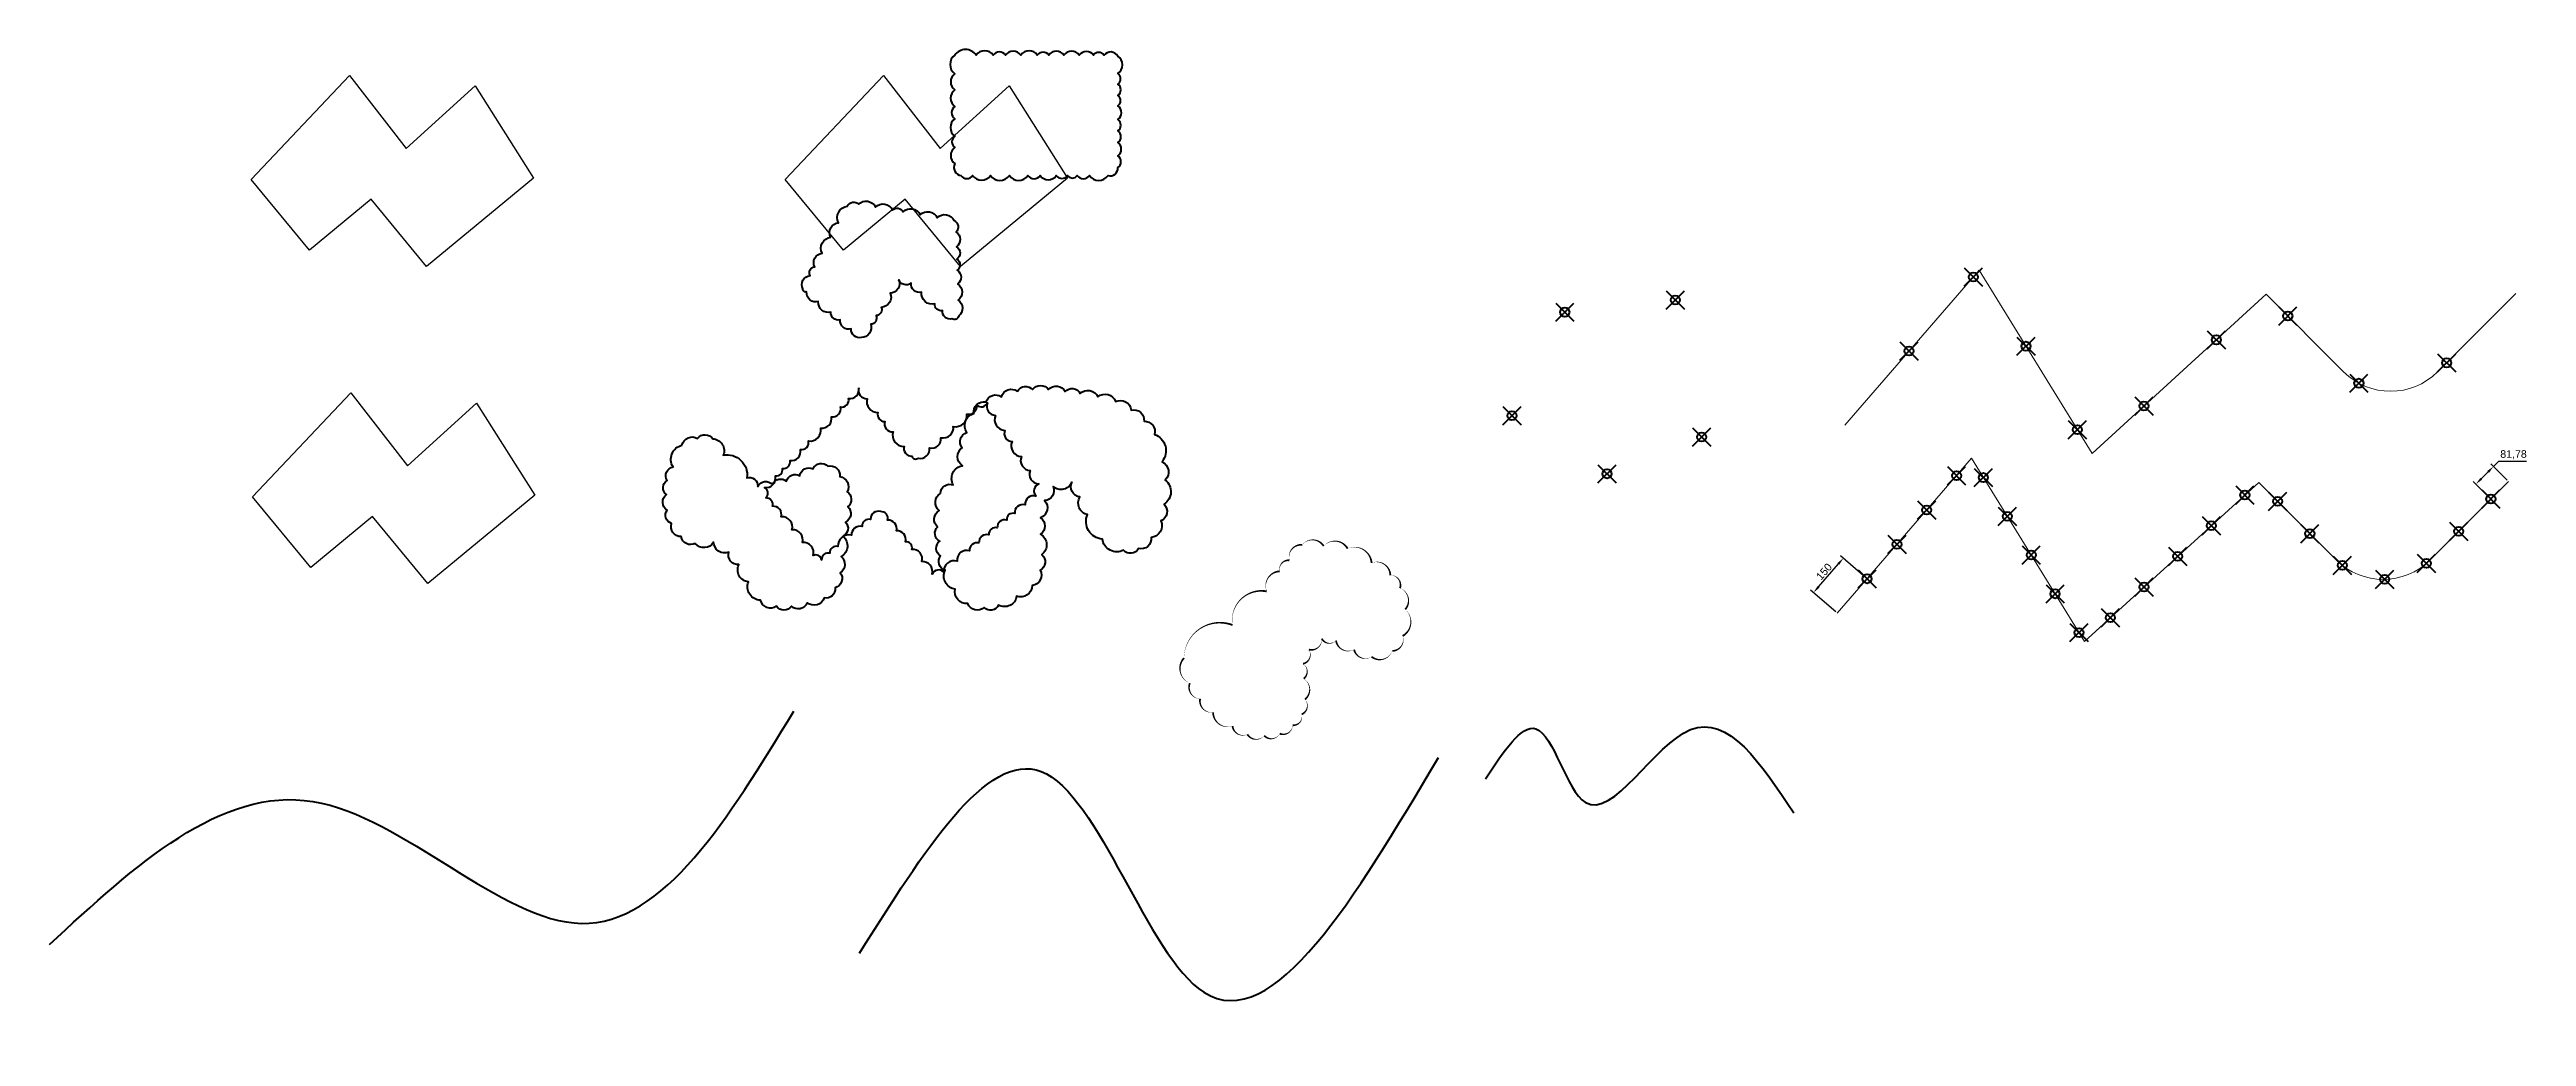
# Model space of a CAD drawing. Header units: centimetres. Extents: x 97323 to 265699, y 20741 to 39605.
# Drawn here: x 104876 to 113041, y 32552 to 35803 of the extents above; entities that cross this region are included whole.
import ezdxf

# ---------------------------------------------------------------- set-up
doc = ezdxf.new("R2010")
doc.units = ezdxf.units.CM
doc.header["$LTSCALE"] = 10
doc.header["$PDMODE"] = 35
doc.header["$PDSIZE"] = 30
for name, color, linetype, lineweight in [('01-FORT-2', 140, 'Continuous', 50), ('01-FORT-4', 70, 'Continuous', 50), ('01-FORT-5', 133, 'Continuous', 25), ('02-FIN-3', 211, 'Continuous', 15)]:
    doc.layers.add(name, color=color, linetype=linetype, lineweight=lineweight)
doc.layers.add('COTATION', color=7, linetype='Continuous', true_color=0xe61919)
doc.styles.add('ARIAL-SD', font='arial.ttf')
doc.dimstyles.new('ISO-25-SD', dxfattribs={"dimscale": 10, "dimtxt": 2.5, "dimasz": 2.5, "dimexe": 1.25, "dimexo": 0.625, "dimtad": 1, "dimtoh": 1, "dimtxsty": 'ARIAL-SD', "dimcen": 0, "dimadec": 0, "dimazin": 0, "dimtfac": 1, "dimtofl": 0, "dimtmove": 0, "dimatfit": 3, "dimfxl": 1, "dimarcsym": 0})

# ---------------------------------------------------------------- blocks, each defined once
blk = doc.blocks.new('*D57')
at = {"layer": 'COTATION', "color": 0, "lineweight": -2, "transparency": 16777216}
for p, q in [((110862.4, 34063.7), (110779.4, 34135.7)), ((110706.9, 34033.1), (110772.4, 34108.7)), ((110764.1, 33950.4), (110681.1, 34022.4))]:
    blk.add_line(p, q, dxfattribs=at)
at = {"layer": 'COTATION', "color": 0, "transparency": 16777216}
for points in [[(110769.3, 34111.4), (110775.6, 34105.9), (110788.8, 34127.5)], [(110703.8, 34035.8), (110710.1, 34030.4), (110690.5, 34014.2)]]:
    blk.add_solid(points, dxfattribs=at)
at = {"layer": 'Defpoints', "color": 0, "transparency": 16777216}
for p in [(110788.8, 34127.5), (110867.2, 34059.6), (110768.9, 33946.3)]:
    blk.add_point(p, dxfattribs=at)
at = {"layer": 'COTATION', "color": 0, "transparency": 16777216, "insert": (110725.3, 34083.3), "char_height": 25, "attachment_point": 5, "rotation": 49.06452, "style": 'ARIAL-SD'}
blk.add_mtext('150', dxfattribs=at)
blk = doc.blocks.new('*D58')
at = {"layer": 'COTATION', "color": 0, "lineweight": -2, "transparency": 16777216}
for p, q in [((112918.9, 34326.7), (112865.1, 34380.4)), ((112891.6, 34389.2), (112914.1, 34411.7)), ((112976.7, 34384.5), (112923, 34438.2)), ((112931.8, 34429.4), (112949.5, 34447.1)), ((112949.5, 34447.1), (113040.2, 34447.1))]:
    blk.add_line(p, q, dxfattribs=at)
at = {"layer": 'COTATION', "color": 0, "transparency": 16777216}
for points in [[(112888.7, 34392.2), (112894.6, 34386.3), (112874, 34371.6)], [(112911.2, 34414.7), (112917.1, 34408.8), (112931.8, 34429.4)]]:
    blk.add_solid(points, dxfattribs=at)
at = {"layer": 'Defpoints', "color": 0, "transparency": 16777216}
for p in [(112931.8, 34429.4), (112981.1, 34380.1), (112923.3, 34322.2)]:
    blk.add_point(p, dxfattribs=at)
at = {"layer": 'COTATION', "color": 0, "transparency": 16777216, "insert": (112997.9, 34468.3), "char_height": 25, "attachment_point": 5, "style": 'ARIAL-SD'}
blk.add_mtext('81,78', dxfattribs=at)

msp = doc.modelspace()

# ---------------------------------------------------------------- linework, layer by layer
at = {"layer": '01-FORT-2'}
for points, end_tangent in [([(104876.017, 32855.073), (105744.286, 33326.068), (106629.966, 32924.401), (107329.311, 33623.745)], (1, 0)), ([(107546.354, 32826.617), (108144.616, 33424.879), (108681.084, 32697.441), (109454.05, 33470.407)], (0.77712126, -0.62935089))]:
    msp.add_spline(points, degree=3, dxfattribs=dict(at, end_tangent=end_tangent))
msp.add_spline([(109609.722, 33400.159), (109774.977, 33565.414), (109938.824, 33322.743), (110285.129, 33562.794), (110625.194, 33288.45)], degree=3, dxfattribs=at)
at = {"layer": '01-FORT-4'}
for points, format in [([(107860.274, 35784.596, 0.52056705), (107860.274, 35723.282, 0.52056705), (107860.274, 35670.015, 0.52056705), (107860.274, 35615.951, 0.52056705), (107860.274, 35574.78, 0.52056705), (107860.274, 35517.634, 0.52056705), (107860.274, 35480.091, 0.52056705), (107860.274, 35427.18, 0.52056705), (107880.233, 35387.874, 0.52056705), (107918.803, 35387.874, 0.52056705), (107977.513, 35387.874, 0.52056705), (108039.773, 35387.874, 0.52056705), (108100.651, 35387.874, 0.52056705), (108141.559, 35387.874, 0.52056705), (108194.644, 35387.874, 0.52056705), (108231.955, 35387.874, 0.52056705), (108263.551, 35387.874, 0.52056705), (108303.584, 35387.874, 0.52056705), (108365.211, 35387.874, 0.52056705), (108397.415, 35414.136, 0.52056705), (108397.415, 35453.15, 0.52056705), (108397.415, 35496.519, 0.52056705), (108397.415, 35535.179, 0.52056705), (108397.415, 35572.307, 0.52056705), (108397.415, 35617.202, 0.52056705), (108397.415, 35651.71, 0.52056705), (108397.415, 35689.207, 0.52056705), (108397.415, 35723.84, 0.52056705), (108397.415, 35781.586, 0.52056705), (108351.659, 35784.596, 0.52056705), (108317.284, 35784.596, 0.52056705), (108270.293, 35784.596, 0.52056705), (108219.61, 35784.596, 0.52056705), (108169.812, 35784.596, 0.52056705), (108132.005, 35784.596, 0.52056705), (108077.614, 35784.596, 0.52056705), (108027.235, 35784.596, 0.52056705), (107986.927, 35784.596, 0.52056705), (107930.75, 35784.596, 0.52056705)], "xyb"), ([(107359.174, 35014.921, -0.52056705), (107382.816, 35058.737, -0.52056705), (107398.094, 35087.052, -0.52056705), (107422.448, 35132.188, -0.52056705), (107450.663, 35184.48, -0.52056705), (107476.656, 35232.654, -0.52056705), (107506.035, 35287.102, -0.52056705), (107543.254, 35293.476, -0.52056705), (107598.141, 35284.062, -0.52056705), (107655.03, 35274.304, -0.52056705), (107689.563, 35268.382, -0.52056705), (107745.967, 35258.707, -0.52056705), (107802.148, 35249.072, -0.52056705), (107858.104, 35239.474, -0.52056705), (107864.289, 35201.904, -0.52056705), (107865.762, 35153.678, -0.52056705), (107867.031, 35112.161, -0.52056705), (107868.14, 35075.874, -0.52056705), (107869.524, 35030.575, -0.52056705), (107871.147, 34977.463, -0.52056705), (107872.732, 34925.604, -0.52056705), (107850.709, 34915.933, -0.52056705), (107819.296, 34943.399, -0.52056705), (107794.484, 34965.093, -0.52056705), (107749.966, 35004.018, -0.52056705), (107716.033, 35033.687, -0.52056705), (107675.199, 35044.921, -0.52056705), (107647.219, 35000.465, -0.52056705), (107617.802, 34953.727, -0.52056705), (107600.686, 34926.534, -0.52056705), (107582.732, 34898.007, -0.52056705), (107551.983, 34854.582, -0.52056705), (107518.429, 34882.485, -0.52056705), (107481.842, 34912.911, -0.52056705), (107451.307, 34938.303, -0.52056705), (107410.091, 34972.578, -0.52056705), (107371.533, 35004.643, -0.52056705)], "xyb"), ([(107543.578, 34688.814, 0.52056705), (107571.441, 34652.835, 0.52056705), (107606.429, 34607.655, 0.52056705), (107629.493, 34577.874, 0.52056705), (107656.317, 34543.235, 0.52056705), (107693.073, 34495.774, 0.52056705), (107717.862, 34463.764, 0.52056705), (107739.78, 34457.168, 0.52056705), (107776.938, 34490.8, 0.52056705), (107814.032, 34524.376, 0.52056705), (107855.136, 34561.58, 0.52056705), (107899.837, 34602.039, 0.52056705), (107932.585, 34631.68, 0.52056705), (107967.699, 34639.555, 0.52056705), (107993.905, 34598.043, 0.52056705), (108025.092, 34548.643, 0.52056705), (108048.576, 34511.444, 0.52056705), (108079.517, 34462.433, 0.52056705), (108108.541, 34416.459, 0.52056705), (108136.528, 34372.127, 0.52056705), (108126.86, 34332.309, 0.52056705), (108091.557, 34303.148, 0.52056705), (108057.357, 34274.898, 0.52056705), (108031.119, 34253.226, 0.52056705), (107999.986, 34227.51, 0.52056705), (107972.196, 34204.556, 0.52056705), (107939.54, 34177.582, 0.52056705), (107908.579, 34152.008, 0.52056705), (107867.457, 34118.041, 0.52056705), (107823.334, 34081.595, 0.52056705), (107785.315, 34075.378, 0.52056705), (107751.584, 34116.216, 0.52056705), (107718.239, 34156.585, 0.52056705), (107697.377, 34181.841, 0.52056705), (107667.553, 34217.948, 0.52056705), (107638.619, 34252.976, 0.52056705), (107615.679, 34280.748, 0.52056705), (107582.534, 34254.943, 0.52056705), (107554.092, 34231.45, 0.52056705), (107519.42, 34202.811, 0.52056705), (107474.874, 34166.015, 0.52056705), (107447.982, 34143.803, 0.52056705), (107420.926, 34121.455, 0.52056705), (107393.261, 34136.379, 0.52056705), (107357.723, 34179.403, 0.52056705), (107323.327, 34221.045, 0.52056705), (107287.743, 34264.125, 0.52056705), (107259.358, 34298.489, 0.52056705), (107236.821, 34325.773, 0.52056705), (107232.582, 34360.345, 0.52056705), (107268.755, 34398.55, 0.52056705), (107291.762, 34422.849, 0.52056705), (107316.917, 34449.418, 0.52056705), (107350.945, 34485.358, 0.52056705), (107377.786, 34513.707, 0.52056705), (107417.931, 34556.107, 0.52056705), (107453.387, 34593.556, 0.52056705), (107483.656, 34625.526, 0.52056705), (107509.964, 34653.312, 0.52056705)], "xyb"), ([(107812.74, 34341.078, -0.52056705), (107855.006, 34368.795, -0.52056705), (107855.006, 34368.795, -0.52056705), (107885.385, 34432.147, -0.52056705), (107885.385, 34432.147, -0.52056705), (107884.064, 34491.539, -0.52056705), (107884.064, 34491.539, -0.52056705), (107899.914, 34541.692, -0.52056705), (107899.914, 34541.692, -0.52056705), (107922.367, 34603.724, -0.52056705), (107922.367, 34603.724, -0.52056705), (107963.313, 34642, -0.52056705), (107963.313, 34642, -0.52056705), (108013.504, 34659.157, -0.52056705), (108013.504, 34659.157, -0.52056705), (108066.336, 34677.635, -0.52056705), (108066.336, 34677.635, -0.52056705), (108116.527, 34682.914, -0.52056705), (108116.527, 34682.914, -0.52056705), (108169.359, 34682.914, -0.52056705), (108169.359, 34682.914, -0.52056705), (108223.513, 34676.315, -0.52056705), (108223.513, 34676.315, -0.52056705), (108273.704, 34669.716, -0.52056705), (108273.704, 34669.716, -0.52056705), (108331.819, 34659.157, -0.52056705), (108331.819, 34659.157, -0.52056705), (108389.935, 34643.319, -0.52056705), (108389.935, 34643.319, -0.52056705), (108441.447, 34615.603, -0.52056705), (108441.447, 34615.603, -0.52056705), (108483.712, 34578.648, -0.52056705), (108483.712, 34578.648, -0.52056705), (108518.054, 34535.093, -0.52056705), (108518.054, 34535.093, -0.52056705), (108543.149, 34445.345, -0.52056705), (108543.149, 34445.345, -0.52056705), (108553.716, 34384.633, -0.52056705), (108553.716, 34384.633, -0.52056705), (108549.753, 34305.443, -0.52056705), (108549.753, 34305.443, -0.52056705), (108539.187, 34250.01, -0.52056705), (108539.187, 34250.01, -0.52056705), (108507.487, 34195.897, -0.52056705), (108507.487, 34195.897, -0.52056705), (108465.221, 34158.942, -0.52056705), (108465.221, 34158.942, -0.52056705), (108416.351, 34153.663, -0.52056705), (108416.351, 34153.663, -0.52056705), (108346.348, 34190.618, -0.52056705), (108346.348, 34190.618, -0.52056705), (108297.478, 34271.128, -0.52056705), (108297.478, 34271.128, -0.52056705), (108272.383, 34329.2, -0.52056705), (108272.383, 34329.2, -0.52056705), (108245.966, 34378.034, -0.52056705), (108245.966, 34378.034, -0.52056705), (108183.888, 34363.516, -0.52056705), (108183.888, 34363.516, -0.52056705), (108156.151, 34317.322, -0.52056705), (108156.151, 34317.322, -0.52056705), (108142.943, 34260.569, -0.52056705), (108142.943, 34260.569, -0.52056705), (108142.943, 34206.456, -0.52056705), (108142.943, 34206.456, -0.52056705), (108146.906, 34139.145, -0.52056705), (108146.906, 34139.145, -0.52056705), (108141.622, 34087.671, -0.52056705), (108141.622, 34087.671, -0.52056705), (108115.206, 34037.518, -0.52056705), (108115.206, 34037.518, -0.52056705), (108063.694, 34001.882, -0.52056705), (108063.694, 34001.882, -0.52056705), (108004.258, 33972.846, -0.52056705), (108004.258, 33972.846, -0.52056705), (107956.709, 33964.927, -0.52056705), (107956.709, 33964.927, -0.52056705), (107902.555, 33978.125, -0.52056705), (107902.555, 33978.125, -0.52056705), (107861.61, 34025.639, -0.52056705), (107861.61, 34025.639, -0.52056705), (107828.59, 34087.671, -0.52056705), (107828.59, 34087.671, -0.52056705), (107812.74, 34135.185, -0.52056705), (107812.74, 34135.185, -0.52056705), (107810.099, 34184.019, -0.52056705), (107810.099, 34184.019, -0.52056705), (107803.494, 34230.213, -0.52056705), (107803.494, 34230.213, -0.52056705), (107808.778, 34284.326, -0.52056705), (107808.778, 34284.326, -0.52056705)], "xyb"), ([(106960.667, 34499.496, -0.52056705), (107012.179, 34521.934, -0.52056705), (107012.179, 34521.934, -0.52056705), (107062.369, 34520.614, -0.52056705), (107062.369, 34520.614, -0.52056705), (107096.711, 34466.501, -0.52056705), (107096.711, 34466.501, -0.52056705), (107174.638, 34392.59, -0.52056705), (107174.638, 34392.59, -0.52056705), (107210.3, 34363.554, -0.52056705), (107210.3, 34363.554, -0.52056705), (107259.17, 34370.153, -0.52056705), (107259.17, 34370.153, -0.52056705), (107305.399, 34380.712, -0.52056705), (107305.399, 34380.712, -0.52056705), (107348.986, 34399.189, -0.52056705), (107348.986, 34399.189, -0.52056705), (107392.572, 34421.626, -0.52056705), (107392.572, 34421.626, -0.52056705), (107441.442, 34430.865, -0.52056705), (107441.442, 34430.865, -0.52056705), (107481.067, 34396.55, -0.52056705), (107481.067, 34396.55, -0.52056705), (107504.841, 34346.396, -0.52056705), (107504.841, 34346.396, -0.52056705), (107507.483, 34297.562, -0.52056705), (107507.483, 34297.562, -0.52056705), (107499.558, 34246.089, -0.52056705), (107499.558, 34246.089, -0.52056705), (107491.633, 34199.895, -0.52056705), (107491.633, 34199.895, -0.52056705), (107485.029, 34132.584, -0.52056705), (107485.029, 34132.584, -0.52056705), (107482.388, 34079.791, -0.52056705), (107482.388, 34079.791, -0.52056705), (107465.217, 34029.637, -0.52056705), (107465.217, 34029.637, -0.52056705), (107429.555, 33996.641, -0.52056705), (107429.555, 33996.641, -0.52056705), (107374.081, 33980.803, -0.52056705), (107374.081, 33980.803, -0.52056705), (107321.248, 33968.925, -0.52056705), (107321.248, 33968.925, -0.52056705), (107272.378, 33968.925, -0.52056705), (107272.378, 33968.925, -0.52056705), (107219.546, 33988.722, -0.52056705), (107219.546, 33988.722, -0.52056705), (107179.921, 34049.434, -0.52056705), (107179.921, 34049.434, -0.52056705), (107148.222, 34106.187, -0.52056705), (107148.222, 34106.187, -0.52056705), (107115.202, 34147.102, -0.52056705), (107115.202, 34147.102, -0.52056705), (107065.011, 34180.098, -0.52056705), (107065.011, 34180.098, -0.52056705), (107004.254, 34176.138, -0.52056705), (107004.254, 34176.138, -0.52056705), (106958.025, 34198.575, -0.52056705), (106958.025, 34198.575, -0.52056705), (106926.326, 34242.13, -0.52056705), (106926.326, 34242.13, -0.52056705), (106911.797, 34285.684, -0.52056705), (106911.797, 34285.684, -0.52056705), (106909.155, 34337.157, -0.52056705), (106909.155, 34337.157, -0.52056705), (106911.797, 34383.351, -0.52056705), (106911.797, 34383.351, -0.52056705), (106931.609, 34428.226, -0.52056705), (106931.609, 34428.226, -0.52056705)], "xyb"), ([(108615.418, 33798.728, 0, 6.228, -0.52056705), (108775.326, 33907.385, 0, 6.228, -0.52056705), (108775.326, 33907.385, 0, 6.228, -0.52056705), (108888.328, 34018.172, 0, 6.228, -0.52056705), (108888.328, 34018.172, 0, 6.228, -0.52056705), (108930.97, 34084.218, 0, 6.228, -0.52056705), (108930.97, 34084.218, 0, 6.228, -0.52056705), (108962.952, 34120.437, 0, 6.228, -0.52056705), (108962.952, 34120.437, 0, 6.228, -0.52056705), (109005.594, 34171.569, 0, 6.228, -0.52056705), (109005.594, 34171.569, 0, 6.228, -0.52056705), (109075.953, 34167.308, 0, 6.228, -0.52056705), (109075.953, 34167.308, 0, 6.228, -0.52056705), (109154.842, 34158.786, 0, 6.228, -0.52056705), (109154.842, 34158.786, 0, 6.228, -0.52056705), (109233.73, 34111.915, 0, 6.228, -0.52056705), (109233.73, 34111.915, 0, 6.228, -0.52056705), (109295.561, 34071.435, 0, 6.228, -0.52056705), (109295.561, 34071.435, 0, 6.228, -0.52056705), (109327.542, 34028.824, 0, 6.228, -0.52056705), (109327.542, 34028.824, 0, 6.228, -0.52056705), (109344.599, 33958.517, 0, 6.228, -0.52056705), (109344.599, 33958.517, 0, 6.228, -0.52056705), (109336.071, 33871.166, 0, 6.228, -0.52056705), (109336.071, 33871.166, 0, 6.228, -0.52056705), (109301.957, 33822.164, 0, 6.228, -0.52056705), (109301.957, 33822.164, 0, 6.228, -0.52056705), (109233.73, 33802.989, 0, 6.228, -0.52056705), (109233.73, 33802.989, 0, 6.228, -0.52056705), (109176.163, 33826.425, 0, 6.228, -0.52056705), (109176.163, 33826.425, 0, 6.228, -0.52056705), (109116.464, 33856.252, 0, 6.228, -0.52056705), (109116.464, 33856.252, 0, 6.228, -0.52056705), (109069.557, 33862.644, 0, 6.228, -0.52056705), (109069.557, 33862.644, 0, 6.228, -0.52056705), (109026.915, 33826.425, 0, 6.228, -0.52056705), (109026.915, 33826.425, 0, 6.228, -0.52056705), (109007.726, 33779.553, 0, 6.228, -0.52056705), (109007.726, 33779.553, 0, 6.228, -0.52056705), (109009.858, 33730.551, 0, 6.228, -0.52056705), (109009.858, 33730.551, 0, 6.228, -0.52056705), (109014.122, 33662.375, 0, 6.228, -0.52056705), (109014.122, 33662.375, 0, 6.228, -0.52056705), (109003.462, 33613.373, 0, 6.228, -0.52056705), (109003.462, 33613.373, 0, 6.228, -0.52056705), (108973.613, 33577.154, 0, 6.228, -0.52056705), (108973.613, 33577.154, 0, 6.228, -0.52056705), (108930.97, 33549.457, 0, 6.228, -0.52056705), (108930.97, 33549.457, 0, 6.228, -0.52056705), (108879.8, 33543.065, 0, 6.228, -0.52056705), (108879.8, 33543.065, 0, 6.228, -0.52056705), (108824.365, 33547.327, 0, 6.228, -0.52056705), (108824.365, 33547.327, 0, 6.228, -0.52056705), (108775.326, 33575.023, 0, 6.228, -0.52056705), (108775.326, 33575.023, 0, 6.228, -0.52056705), (108711.363, 33619.764, 0, 6.228, -0.52056705), (108711.363, 33619.764, 0, 6.228, -0.52056705), (108668.721, 33664.505, 0, 6.228, -0.52056705), (108668.721, 33664.505, 0, 6.228, -0.52056705), (108634.607, 33715.638, 0, 6.228, -0.52056705), (108634.607, 33715.638, 0, 6.228, -0.52056705)], "xyseb")]:
    msp.add_lwpolyline(points, format=format, close=True, dxfattribs=at)
for p in [(111217.189, 35054.064), (109870.701, 34938.006), (110235.011, 34977.962), (112253.85, 34925.503), (112018.291, 34846.696), (111005.439, 34809.92), (111390.675, 34825.785), (112777.397, 34771.036), (112488.1, 34703.925), (109696.553, 34596.931), (111779.548, 34628.875), (110322.021, 34526.941), (111560.374, 34550.746), (110010.019, 34405.511), (111161.995, 34399.563), (111250.578, 34393.137), (111063.714, 34286.246), (111329.342, 34265.481), (112112.356, 34335.681), (112220.37, 34314.682), (112923.27, 34322.248), (112001.545, 34234.582), (112326.436, 34208.616), (112817.204, 34216.182), (110965.432, 34172.928), (111408.106, 34137.824), (111890.735, 34133.483), (112433.665, 34103.815), (112710.697, 34110.58), (110867.151, 34059.611), (111779.925, 34032.383), (112573.386, 34057.846), (111486.87, 34010.167), (111565.635, 33882.511), (111669.114, 33931.284)]:
    msp.add_point(p, dxfattribs=at)
at = {"layer": '01-FORT-5'}
for points in [[(105864.767, 35717.247), (106051.086, 35476.656), (106279.283, 35683.202), (106470.926, 35379.637), (106118.871, 35088.84), (105936.096, 35310.116), (105732.998, 35142.357), (105540.784, 35375.061)], [(107625.189, 35717.157), (107811.509, 35476.566), (108039.706, 35683.112), (108231.348, 35379.547), (107879.293, 35088.75), (107696.519, 35310.026), (107493.421, 35142.267), (107301.207, 35374.971)], [(105869.317, 34672.18), (106055.636, 34431.59), (106283.833, 34638.136), (106475.475, 34334.571), (106123.421, 34043.773), (105940.646, 34265.05), (105737.548, 34097.291), (105545.334, 34329.995)]]:
    msp.add_lwpolyline(points, close=True, dxfattribs=at)
at = {"layer": '02-FIN-3'}
for points in [[(110793.69, 34565.776), (111236.26, 35076.053), (111608.472, 34472.792), (112182.677, 34996.676), (112437.91, 34741.443, 0.41421356), (112747.804, 34741.443), (113005.919, 34999.558)], [(110768.87, 33946.294), (111211.439, 34456.571), (111583.651, 33853.31), (112157.857, 34377.195), (112413.09, 34121.962, 0.41421356), (112722.984, 34121.962), (112981.098, 34380.076)]]:
    msp.add_lwpolyline(points, format="xyb", dxfattribs=at)

# ---------------------------------------------------------------- dimensions: what is measured, and where the dimension line sits
at = {"layer": 'COTATION'}
for p1, p2, distance, picture, middle in [((112923.27, 34322.248), (112981.098, 34380.076), 69.729, '*D58', (112997.943, 34468.334)), ((110768.87, 33946.294), (110867.151, 34059.611), 103.685, '*D57', (110725.317, 34083.346))]:
    dim = msp.add_aligned_dim(p1=p1, p2=p2, distance=distance, dimstyle='ISO-25-SD', dxfattribs=at)
    dim.commit()
    dim.dimension.update_dxf_attribs({"geometry": picture, "text_midpoint": middle})

doc.saveas('drawing.dxf')
